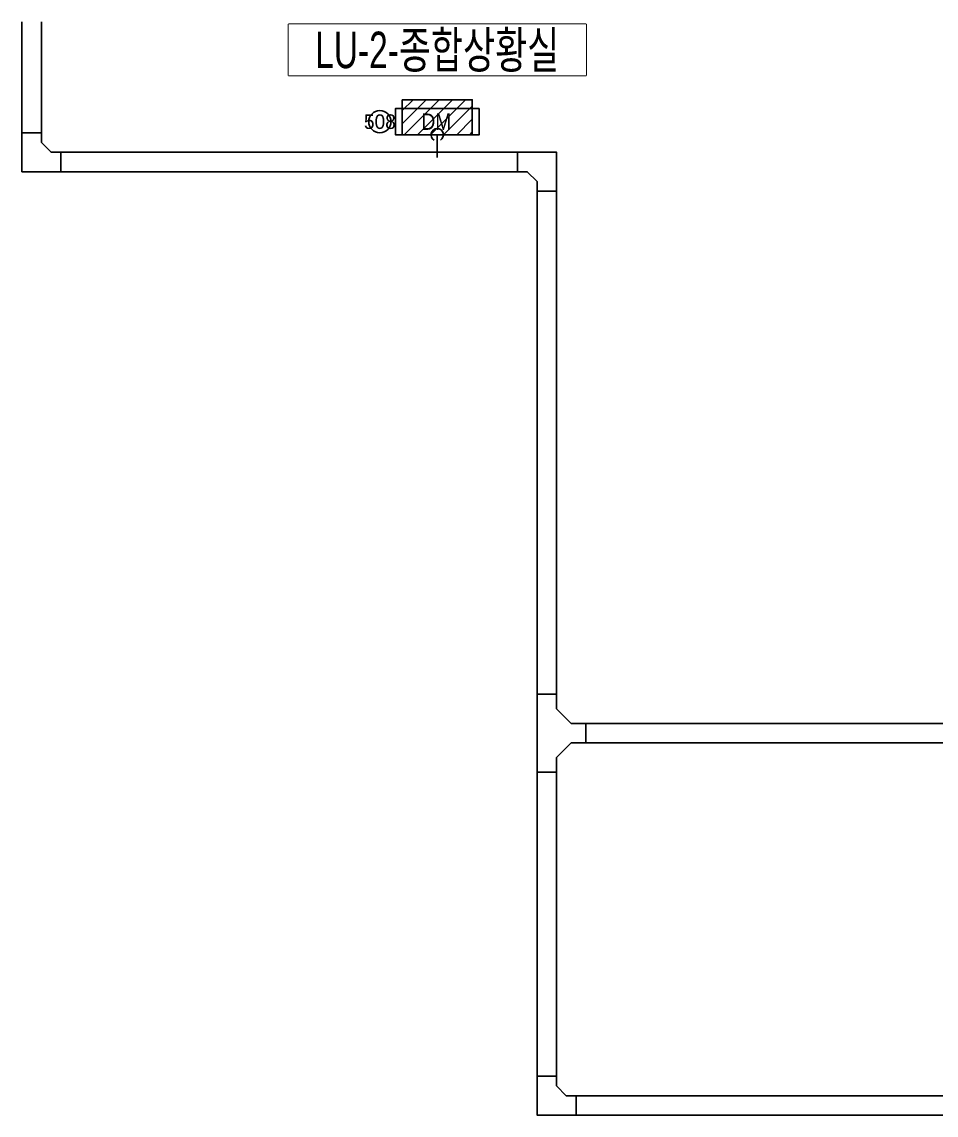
# Model space of a CAD drawing. Header units: millimetres. Extents: x 89450 to 753248, y -530175 to 1209785.
# Drawn here: x 427485 to 436873, y -107879 to -96650 of the extents above; entities that cross this region are included whole.
import ezdxf
from ezdxf.enums import TextEntityAlignment as Align

# ---------------------------------------------------------------- set-up
doc = ezdxf.new("R2010")
doc.units = ezdxf.units.MM
doc.header["$LTSCALE"] = 150
for name, color, linetype in [('------01 Distribution Panel_UPS_Emgency', 232, 'Continuous'), ('-----29 Indicator', 1, 'Continuous'), ('-----99 EPMS CABLE DUCT', 4, 'Continuous'), ('-----99 EPMS CONDUIT', 4, 'Continuous'), ('-----99 EPMS DEVICE', 3, 'Continuous')]:
    doc.layers.add(name, color=color, linetype=linetype)
doc.styles.add('ELEC', font='')
doc.styles.get('ELEC').set_extended_font_data('Dotum')

# ---------------------------------------------------------------- blocks, each defined once
blk = doc.blocks.new('A02')
h = blk.add_hatch()
h.set_pattern_fill('ANSI31', color=161, scale=25, style=0)
h.set_pattern_definition([(45, (-2000, -19200), (-56.1266, 56.1266), [])])
h.paths.add_polyline_path([(-300, 300), (-300, 0), (300, 0), (300, 300)])
at = {"color": 161}
blk.add_lwpolyline([(300, 0), (-300, 0), (-300, 300), (300, 300)], close=True, dxfattribs=at)
blk = doc.blocks.new('zw$32E')
for p, q in [((100, 0), (0, 0)), ((0, 0), (0, -400)), ((100, -75), (100, 0)), ((175, -150), (100, -75)), ((250, -150), (175, -150)), ((250, -250), (250, -150)), ((100, -325), (175, -250)), ((175, -250), (250, -250)), ((100, -400), (100, -325)), ((0, -400), (100, -400))]:
    blk.add_line(p, q)

msp = doc.modelspace()

# ---------------------------------------------------------------- linework, layer by layer
at = {"layer": '------01 Distribution Panel_UPS_Emgency', "color": 1, "elevation": 0}
msp.add_lwpolyline([(430223, -97200), (433278, -97200), (433278, -96675), (430223, -96675)], close=True, dxfattribs=at)
at = {"layer": '-----29 Indicator'}
msp.add_circle((431161, -97675), 114, dxfattribs=at)
at = {"layer": '-----99 EPMS CABLE DUCT'}
for points in [[(427685, -96650), (427685, -97789), (427485, -97789), (427485, -96650)], [(427885, -97989), (427885, -98189), (427485, -98189), (427485, -97789), (427685, -97789), (427685, -97889), (427785, -97989), (427885, -97989)], [(432575, -98189), (432575, -97989), (432975, -97989), (432975, -98389), (432775, -98389), (432775, -98289), (432675, -98189), (432575, -98189)], [(433175, -107679), (433175, -107879), (432775, -107879), (432775, -107479), (432975, -107479), (432975, -107579), (433075, -107679), (433175, -107679)]]:
    msp.add_lwpolyline(points, dxfattribs=at)
for points in [[(427885, -97989), (432575, -97989), (432575, -98189), (427885, -98189)], [(432775, -98389), (432975, -98389), (432975, -103556), (432775, -103556)], [(433275, -104056), (433275, -103856), (447662, -103856), (447662, -104056)], [(432775, -104356), (432975, -104356), (432975, -107479), (432775, -107479)], [(433175, -107879), (433175, -107679), (447662, -107679), (447662, -107879)]]:
    msp.add_lwpolyline(points, close=True, dxfattribs=at)
at = {"layer": '-----99 EPMS CONDUIT'}
msp.add_line((431750, -97810), (431750, -98043), dxfattribs=at)
msp.add_arc((431750, -97810), 63.8, 300, 240, dxfattribs=at)
at = {"layer": '-----99 EPMS DEVICE', "color": 2, "elevation": 0}
msp.add_lwpolyline([(432181, -97540), (431320, -97540), (431320, -97810), (432181, -97810)], close=True, dxfattribs=at)

# ---------------------------------------------------------------- block references
at = {"layer": '------01 Distribution Panel_UPS_Emgency', "xscale": 1.2, "yscale": 1.2, "zscale": 1.2, "rotation": 180}
msp.add_blockref('A02', (431750, -97450), dxfattribs=at)
at = {"layer": '-----99 EPMS CABLE DUCT', "xscale": -2, "yscale": 2, "zscale": 2, "rotation": 180}
msp.add_blockref('zw$32E', (432775, -104356), dxfattribs=at)

# ---------------------------------------------------------------- texts
at = {"layer": '-----29 Indicator', "style": 'ELEC'}
msp.add_text('508', height=150, dxfattribs=at).set_placement((431161, -97675), align=Align.MIDDLE_CENTER)
at = {"layer": '-----99 EPMS DEVICE', "color": 2, "style": 'ELEC', "width": 0.9}
msp.add_text('DM', height=168, dxfattribs=at).set_placement((431741, -97675), align=Align.MIDDLE)

# ---------------------------------------------------------------- next in the draw order: wipeouts: each hides what was drawn before it
at = {"color": 1}
msp.add_wipeout([(430223, -97200), (433278, -97200), (433278, -96675), (430223, -96675)], dxfattribs=at).dxf.layer = '------01 Distribution Panel_UPS_Emgency'

# ---------------------------------------------------------------- next in the draw order: texts
at = {"layer": '------01 Distribution Panel_UPS_Emgency', "style": 'ELEC', "width": 0.7}
msp.add_text('LU-2-종합상황실', height=375, dxfattribs=at).set_placement((431750, -96938), align=Align.MIDDLE_CENTER)

doc.saveas('drawing.dxf')
